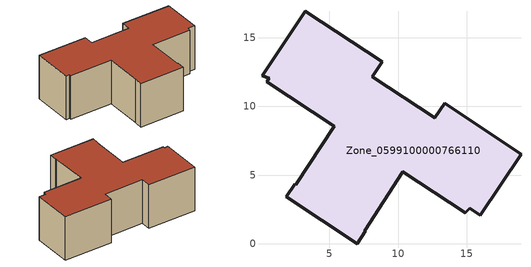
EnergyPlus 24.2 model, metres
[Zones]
Zone_0599100000766110
 floor ground (C_G): 15.98,2.06 15.22,2.58 14.88,2.25 10.35,5.25 7.56,0.95 7.62,0.91 7.01,0 1.87,3.43 2.48,4.34 2.54,4.3 5.34,8.55 0.45,11.79 0.61,12.06 0.1,12.23 3.24,16.93 8.83,13.24 8.12,12.14 12.68,9.18 13.38,10.24 18.95,6.52 z1.54
 wall outside (C_F): 1.87,3.43 7.01,0 7.62,0.91 7.56,0.95 10.35,5.25 14.88,2.25 15.22,2.58 15.98,2.06 18.95,6.52 13.38,10.24 12.68,9.18 8.12,12.14 8.83,13.24 3.24,16.93 0.1,12.23 0.61,12.06 0.45,11.79 5.34,8.55 2.54,4.3 2.48,4.34 1.87,3.43 z1.54:7.69
 roof outside (C_R): 15.22,2.58 15.98,2.06 18.95,6.52 13.38,10.24 12.68,9.18 8.12,12.14 8.83,13.24 3.24,16.93 0.1,12.23 0.61,12.06 0.45,11.79 5.34,8.55 2.54,4.3 2.48,4.34 1.87,3.43 7.01,0 7.62,0.91 7.56,0.95 10.35,5.25 14.88,2.25 z7.69
[BUILDING]
Pand.0599100000766110: North Axis=0; Terrain=City; Loads Convergence Tolerance Value=0.04; Temperature Convergence Tolerance Value=0.4; Solar Distribution=FullExterior; Maximum Number of Warmup Days=25; Minimum Number of Warmup Days=1
[Site:Location]
Rotterdam.The.Hague.AP_ZH_NLD Design_Conditions: Latitude=51.96; Longitude=4.45; Time Zone=1; Elevation=-4.5
[SITE:GROUNDTEMPERATURE:BUILDINGSURFACE]
18, 18, 18, 18, 18, 18, 18, 18, 18, 18, 18, 18
[MATERIAL] Thermal Absorptance=0.9; Solar Absorptance=0.7; Visible Absorptance=0.7
Name | Roughness | Thickness | Conductivity | Density | Specific Heat
G.D.2006-2014 | MediumSmooth | 0.15 | 0.06 | 540 | 1210
F.D.2006-2014 | Rough | 0.3 | 0.12 | 1920 | 840
R.D.2006-2014 | MediumRough | 0.2 | 0.08 | 1500 | 1000
[CONSTRUCTION]
C_G: G.D.2006-2014
C_F: F.D.2006-2014
C_R: R.D.2006-2014
[ZONE]
Zone_0599100000766110: Type=1; Multiplier=1; Ceiling Height=Autocalculate; Volume=Autocalculate; Floor Area=autocalculate; Part of Total Floor Area=Yes
[ZONEINFILTRATION:DESIGNFLOWRATE]
Infil_Zone_0599100000766110: Zone or ZoneList or Space or SpaceList=Zone_0599100000766110; Schedule=AlwaysOn; Design Flow Rate Calculation Method=Flow/Area; Flow Rate per Floor Area=0.0021; Constant Term Coefficient=1; Temperature Term Coefficient=0; Velocity Term Coefficient=0; Velocity Squared Term Coefficient=0
[HVACTEMPLATE:ZONE:IDEALLOADSAIRSYSTEM]
Zone_0599100000766110: Maximum Heating Supply Air Temperature=50; Minimum Cooling Supply Air Temperature=13; Maximum Heating Supply Air Humidity Ratio=0.0156; Minimum Cooling Supply Air Humidity Ratio=0.0077; Heating Limit=NoLimit; Cooling Limit=NoLimit; Dehumidification Control Type=ConstantSensibleHeatRatio; Cooling Sensible Heat Ratio=0.7; Dehumidification Setpoint=60; Humidification Control Type=None; Humidification Setpoint=30; Outdoor Air Method=None; Outdoor Air Flow Rate per Person=0.00944; Outdoor Air Flow Rate per Zone Floor Area=0; Outdoor Air Flow Rate per Zone=0; Demand Controlled Ventilation Type=None; Outdoor Air Economizer Type=NoEconomizer; Heat Recovery Type=None; Sensible Heat Recovery Effectiveness=0.7; Latent Heat Recovery Effectiveness=0.65
[ZONECONTROL:THERMOSTAT]
ThermostatControl_Zone_0599100000766110: Zone or ZoneList=Zone_0599100000766110; Control Type Schedule=DualSetpointControlType; Control 1=Thermostat_Zone_0599100000766110; Temperature Difference Between Cutout And Setpoint=0
[THERMOSTATSETPOINT:DUALSETPOINT]
Thermostat_Zone_0599100000766110: Heating Setpoint Temperature Schedule=HeatingSetpoint_Zone_0599100000766110; Cooling Setpoint Temperature Schedule=CoolingSetpoint_Zone_0599100000766110
[SCHEDULE:COMPACT]
HeatingSetpoint_Zone_0599100000766110: Through: 12/31, For: AllDays, Until: 24:00, 21
CoolingSetpoint_Zone_0599100000766110: Through: 12/31, For: AllDays, Until: 24:00, 24
DualSetpointControlType: Through: 12/31, For: AllDays, Until: 24:00, 4
AlwaysOn: Through: 12/31, For: AllDays, Until: 24:00, 1
